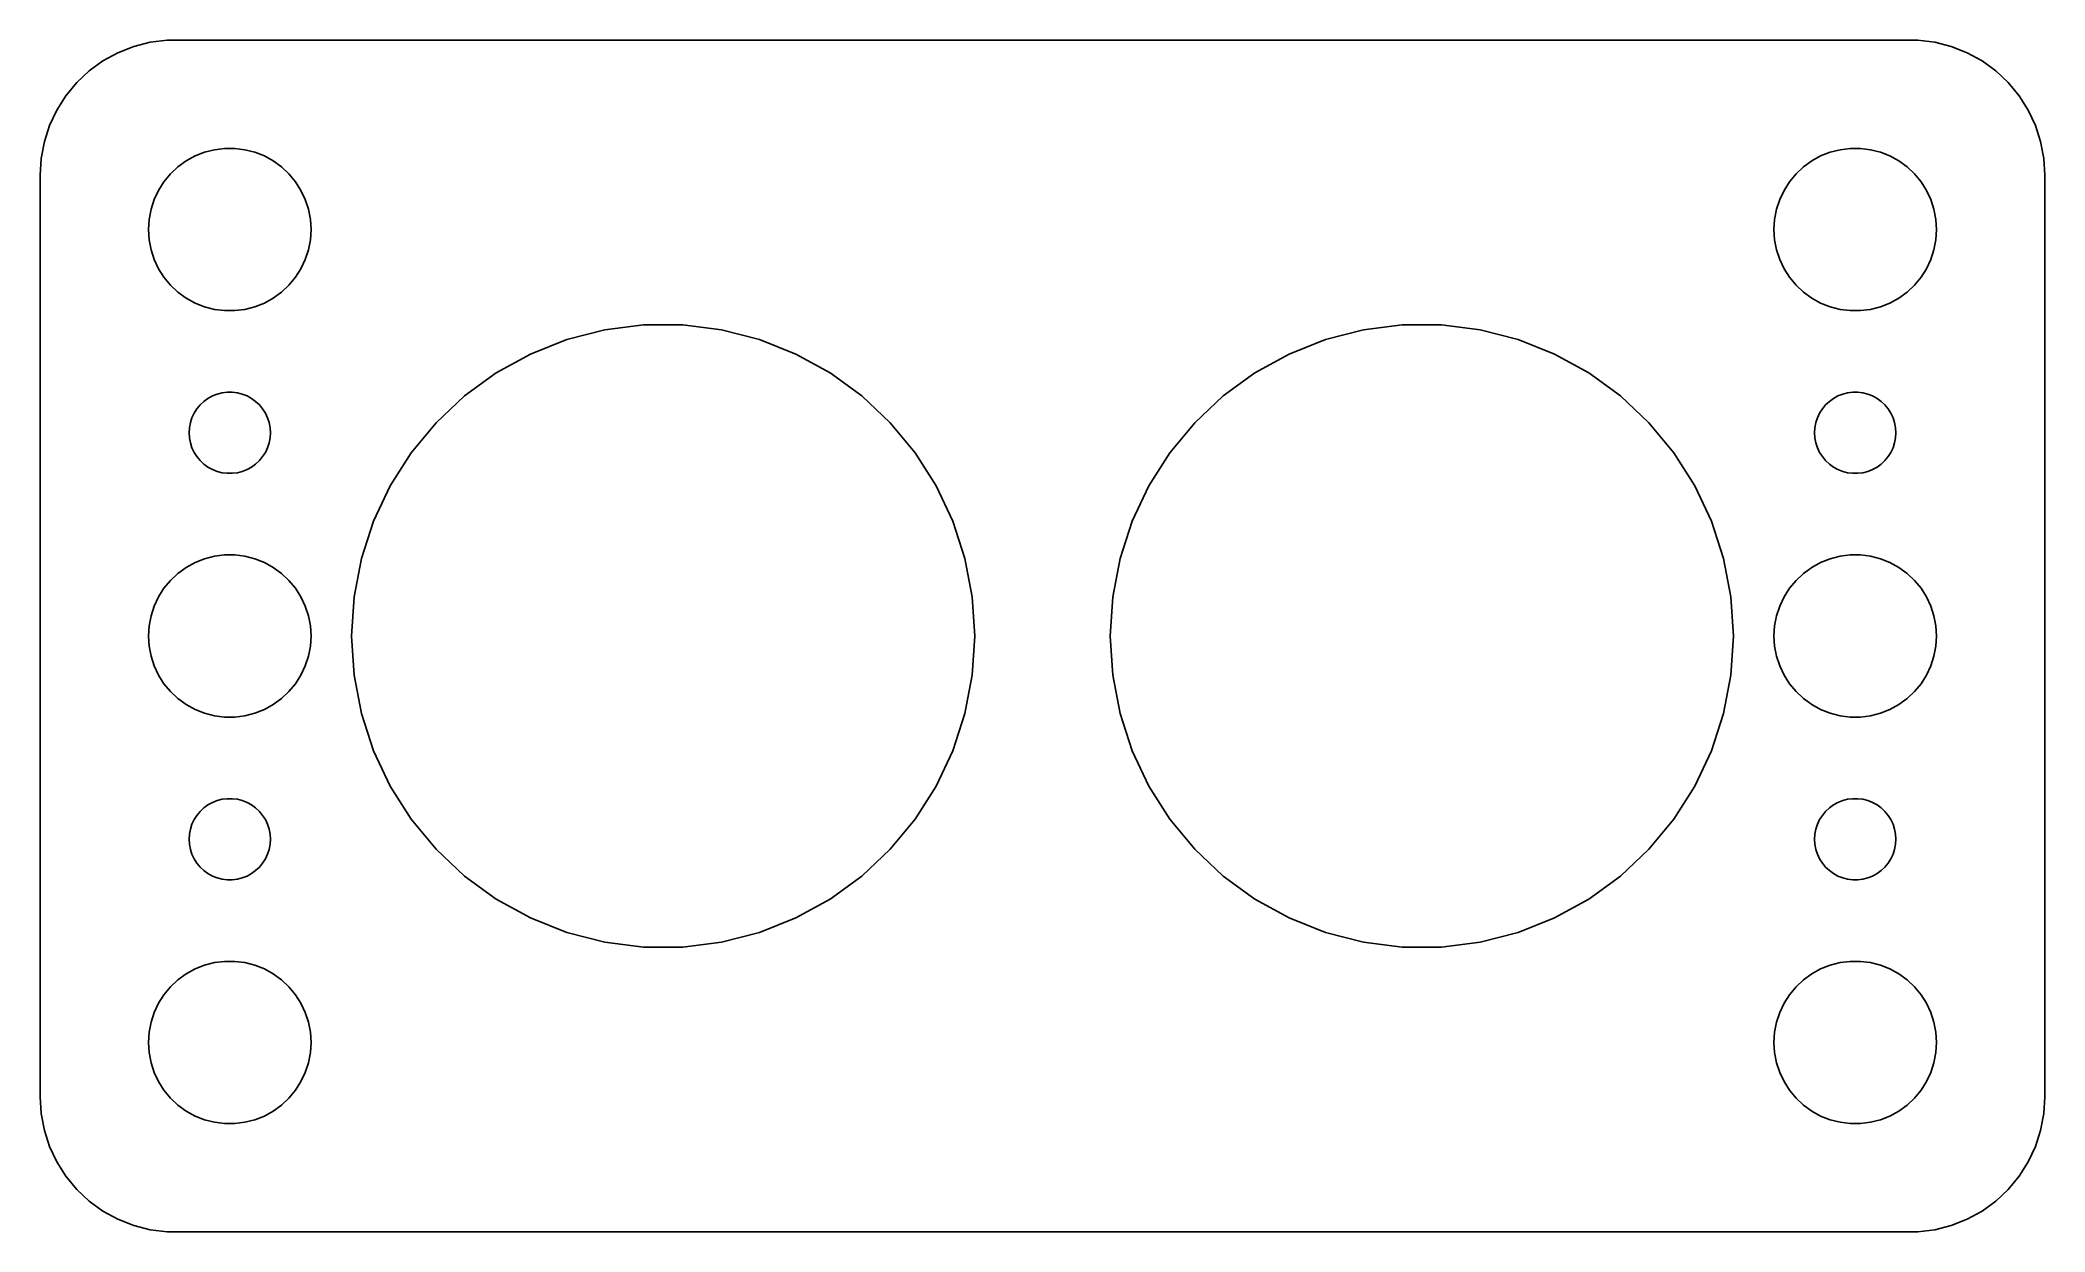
# Model space of a CAD drawing. Header units: metres. Extents: x -37 to 37, y -22 to 22.
import ezdxf

# ---------------------------------------------------------------- set-up
doc = ezdxf.new("R2010")
doc.units = ezdxf.units.M

msp = doc.modelspace()

# ---------------------------------------------------------------- linework, layer by layer
for p, q in [((-34.1289, 21.5241), (-34.6791, 21.2216)), ((-33.5451, 21.7553), (-34.1289, 21.5241)), ((-32.9369, 21.9114), (-33.5451, 21.7553)), ((-32.3139, 21.9901), (-32.9369, 21.9114)), ((32.3139, 21.9901), (-32.3139, 21.9901)), ((32.9369, 21.9114), (32.3139, 21.9901)), ((33.5451, 21.7553), (32.9369, 21.9114)), ((34.1289, 21.5241), (33.5451, 21.7553)), ((34.6791, 21.2216), (34.1289, 21.5241)), ((-35.1871, 20.8526), (-35.6448, 20.4227)), ((-34.6791, 21.2216), (-35.1871, 20.8526)), ((35.1871, 20.8526), (34.6791, 21.2216)), ((35.6448, 20.4227), (35.1871, 20.8526)), ((-35.6448, 20.4227), (-36.0451, 19.9389)), ((36.0451, 19.9389), (35.6448, 20.4227)), ((-36.3815, 19.4088), (-36.6489, 18.8406)), ((-36.0451, 19.9389), (-36.3815, 19.4088)), ((36.3815, 19.4088), (36.0451, 19.9389)), ((36.6489, 18.8406), (36.3815, 19.4088)), ((-36.6489, 18.8406), (-36.8429, 18.2434)), ((36.8429, 18.2434), (36.6489, 18.8406)), ((-36.8429, 18.2434), (-36.9606, 17.6267)), ((-31.2773, 17.7145), (-30.927, 17.8532)), ((-30.927, 17.8532), (-30.5621, 17.9469)), ((-30.5621, 17.9469), (-30.1884, 17.9941)), ((-30.1884, 17.9941), (-29.8116, 17.9941)), ((-29.8116, 17.9941), (-29.4379, 17.9469)), ((-29.4379, 17.9469), (-29.0729, 17.8532)), ((-29.0729, 17.8532), (-28.7227, 17.7145)), ((28.7227, 17.7145), (29.0729, 17.8532)), ((29.0729, 17.8532), (29.4379, 17.9469)), ((29.4379, 17.9469), (29.8116, 17.9941)), ((29.8116, 17.9941), (30.1884, 17.9941)), ((30.1884, 17.9941), (30.5621, 17.9469)), ((30.5621, 17.9469), (30.927, 17.8532)), ((30.927, 17.8532), (31.2773, 17.7145)), ((36.9606, 17.6267), (36.8429, 18.2434)), ((-36.9606, 17.6267), (-37, 17)), ((-32.427, 16.7634), (-32.1869, 17.0536)), ((-32.1869, 17.0536), (-31.9123, 17.3115)), ((-31.9123, 17.3115), (-31.6075, 17.533)), ((-31.6075, 17.533), (-31.2773, 17.7145)), ((-28.7227, 17.7145), (-28.3925, 17.533)), ((-28.3925, 17.533), (-28.0877, 17.3115)), ((-28.0877, 17.3115), (-27.8131, 17.0536)), ((-27.8131, 17.0536), (-27.5729, 16.7634)), ((27.5729, 16.7634), (27.8131, 17.0536)), ((27.8131, 17.0536), (28.0877, 17.3115)), ((28.0877, 17.3115), (28.3925, 17.533)), ((28.3925, 17.533), (28.7227, 17.7145)), ((31.2773, 17.7145), (31.6075, 17.533)), ((31.6075, 17.533), (31.9123, 17.3115)), ((31.9123, 17.3115), (32.1869, 17.0536)), ((32.1869, 17.0536), (32.427, 16.7634)), ((37, 17), (36.9606, 17.6267)), ((-37, 17), (-37, -17)), ((-32.7893, 16.1044), (-32.6289, 16.4453)), ((-32.6289, 16.4453), (-32.427, 16.7634)), ((-27.5729, 16.7634), (-27.3711, 16.4453)), ((-27.3711, 16.4453), (-27.2107, 16.1044)), ((27.2107, 16.1044), (27.3711, 16.4453)), ((27.3711, 16.4453), (27.5729, 16.7634)), ((32.427, 16.7634), (32.6289, 16.4453)), ((32.6289, 16.4453), (32.7893, 16.1044)), ((37, -17), (37, 17)), ((-32.9763, 15.376), (-32.9057, 15.7461)), ((-32.9057, 15.7461), (-32.7893, 16.1044)), ((-27.2107, 16.1044), (-27.0942, 15.7461)), ((-27.0942, 15.7461), (-27.0237, 15.376)), ((27.0237, 15.376), (27.0942, 15.7461)), ((27.0942, 15.7461), (27.2107, 16.1044)), ((32.7893, 16.1044), (32.9057, 15.7461)), ((32.9057, 15.7461), (32.9763, 15.376)), ((-33, 15), (-32.9763, 15.376)), ((-32.9763, 14.624), (-33, 15)), ((-27.0237, 15.376), (-27, 15)), ((-27, 15), (-27.0237, 14.624)), ((27, 15), (27.0237, 15.376)), ((27.0237, 14.624), (27, 15)), ((32.9763, 15.376), (33, 15)), ((33, 15), (32.9763, 14.624)), ((-32.9057, 14.2539), (-32.9763, 14.624)), ((-32.7893, 13.8956), (-32.9057, 14.2539)), ((-27.0942, 14.2539), (-27.2107, 13.8956)), ((-27.0237, 14.624), (-27.0942, 14.2539)), ((27.0942, 14.2539), (27.0237, 14.624)), ((27.2107, 13.8956), (27.0942, 14.2539)), ((32.9057, 14.2539), (32.7893, 13.8956)), ((32.9763, 14.624), (32.9057, 14.2539)), ((-32.6289, 13.5547), (-32.7893, 13.8956)), ((-32.427, 13.2366), (-32.6289, 13.5547)), ((-27.3711, 13.5547), (-27.5729, 13.2366)), ((-27.2107, 13.8956), (-27.3711, 13.5547)), ((27.3711, 13.5547), (27.2107, 13.8956)), ((27.5729, 13.2366), (27.3711, 13.5547)), ((32.6289, 13.5547), (32.427, 13.2366)), ((32.7893, 13.8956), (32.6289, 13.5547)), ((-32.1869, 12.9464), (-32.427, 13.2366)), ((-31.9123, 12.6884), (-32.1869, 12.9464)), ((-31.6075, 12.467), (-31.9123, 12.6884)), ((-28.0877, 12.6884), (-28.3925, 12.467)), ((-27.8131, 12.9464), (-28.0877, 12.6884)), ((-27.5729, 13.2366), (-27.8131, 12.9464)), ((27.8131, 12.9464), (27.5729, 13.2366)), ((28.0877, 12.6884), (27.8131, 12.9464)), ((28.3925, 12.467), (28.0877, 12.6884)), ((31.9123, 12.6884), (31.6075, 12.467)), ((32.1869, 12.9464), (31.9123, 12.6884)), ((32.427, 13.2366), (32.1869, 12.9464)), ((-31.2773, 12.2855), (-31.6075, 12.467)), ((-30.927, 12.1468), (-31.2773, 12.2855)), ((-30.5621, 12.0531), (-30.927, 12.1468)), ((-30.1884, 12.0059), (-30.5621, 12.0531)), ((-29.8116, 12.0059), (-30.1884, 12.0059)), ((-29.4379, 12.0531), (-29.8116, 12.0059)), ((-29.0729, 12.1468), (-29.4379, 12.0531)), ((-28.7227, 12.2855), (-29.0729, 12.1468)), ((-28.3925, 12.467), (-28.7227, 12.2855)), ((28.7227, 12.2855), (28.3925, 12.467)), ((29.0729, 12.1468), (28.7227, 12.2855)), ((29.4379, 12.0531), (29.0729, 12.1468)), ((29.8116, 12.0059), (29.4379, 12.0531)), ((30.1884, 12.0059), (29.8116, 12.0059)), ((30.5621, 12.0531), (30.1884, 12.0059)), ((30.927, 12.1468), (30.5621, 12.0531)), ((31.2773, 12.2855), (30.927, 12.1468)), ((31.6075, 12.467), (31.2773, 12.2855)), ((-17.5537, 10.9371), (-16.1549, 11.2963)), ((-16.1549, 11.2963), (-14.7221, 11.4773)), ((-14.7221, 11.4773), (-13.2779, 11.4773)), ((-13.2779, 11.4773), (-11.8451, 11.2963)), ((-11.8451, 11.2963), (-10.4463, 10.9371)), ((10.4463, 10.9371), (11.8451, 11.2963)), ((11.8451, 11.2963), (13.2779, 11.4773)), ((13.2779, 11.4773), (14.7221, 11.4773)), ((14.7221, 11.4773), (16.1549, 11.2963)), ((16.1549, 11.2963), (17.5537, 10.9371)), ((-20.162, 9.70976), (-18.8965, 10.4055)), ((-18.8965, 10.4055), (-17.5537, 10.9371)), ((-10.4463, 10.9371), (-9.10353, 10.4055)), ((-9.10353, 10.4055), (-7.83798, 9.70976)), ((7.83798, 9.70976), (9.10353, 10.4055)), ((9.10353, 10.4055), (10.4463, 10.9371)), ((17.5537, 10.9371), (18.8965, 10.4055)), ((18.8965, 10.4055), (20.162, 9.70976)), ((-21.3304, 8.8609), (-20.162, 9.70976)), ((-7.83798, 9.70976), (-6.66962, 8.8609)), ((6.66962, 8.8609), (7.83798, 9.70976)), ((20.162, 9.70976), (21.3304, 8.8609)), ((-30.6387, 8.85724), (-30.4635, 8.92657)), ((-30.4635, 8.92657), (-30.2811, 8.97342)), ((-30.2811, 8.97342), (-30.0942, 8.99704)), ((-30.0942, 8.99704), (-29.9058, 8.99704)), ((-29.9058, 8.99704), (-29.7189, 8.97342)), ((-29.7189, 8.97342), (-29.5365, 8.92657)), ((-29.5365, 8.92657), (-29.3613, 8.85724)), ((29.3613, 8.85724), (29.5365, 8.92657)), ((29.5365, 8.92657), (29.7189, 8.97342)), ((29.7189, 8.97342), (29.9058, 8.99704)), ((29.9058, 8.99704), (30.0942, 8.99704)), ((30.0942, 8.99704), (30.2811, 8.97342)), ((30.2811, 8.97342), (30.4635, 8.92657)), ((30.4635, 8.92657), (30.6387, 8.85724)), ((-31.3947, 8.05219), (-31.3145, 8.22263)), ((-31.3145, 8.22263), (-31.2135, 8.38167)), ((-31.2135, 8.38167), (-31.0934, 8.52681)), ((-31.0934, 8.52681), (-30.9561, 8.65576)), ((-30.9561, 8.65576), (-30.8037, 8.76648)), ((-30.8037, 8.76648), (-30.6387, 8.85724)), ((-29.3613, 8.85724), (-29.1963, 8.76648)), ((-29.1963, 8.76648), (-29.0439, 8.65576)), ((-29.0439, 8.65576), (-28.9065, 8.52681)), ((-28.9065, 8.52681), (-28.7865, 8.38167)), ((-28.7865, 8.38167), (-28.6855, 8.22263)), ((-28.6855, 8.22263), (-28.6053, 8.05219)), ((-22.3831, 7.87228), (-21.3304, 8.8609)), ((-6.66962, 8.8609), (-5.61685, 7.87228)), ((5.61685, 7.87228), (6.66962, 8.8609)), ((21.3304, 8.8609), (22.3831, 7.87228)), ((28.6053, 8.05219), (28.6855, 8.22263)), ((28.6855, 8.22263), (28.7865, 8.38167)), ((28.7865, 8.38167), (28.9065, 8.52681)), ((28.9065, 8.52681), (29.0439, 8.65576)), ((29.0439, 8.65576), (29.1963, 8.76648)), ((29.1963, 8.76648), (29.3613, 8.85724)), ((30.6387, 8.85724), (30.8037, 8.76648)), ((30.8037, 8.76648), (30.9561, 8.65576)), ((30.9561, 8.65576), (31.0934, 8.52681)), ((31.0934, 8.52681), (31.2135, 8.38167)), ((31.2135, 8.38167), (31.3145, 8.22263)), ((31.3145, 8.22263), (31.3947, 8.05219)), ((-31.5, 7.5), (-31.4882, 7.68799)), ((-31.4882, 7.312), (-31.5, 7.5)), ((-31.4882, 7.68799), (-31.4529, 7.87303)), ((-31.4529, 7.87303), (-31.3947, 8.05219)), ((-28.6053, 8.05219), (-28.5471, 7.87303)), ((-28.5471, 7.87303), (-28.5118, 7.68799)), ((-28.5118, 7.68799), (-28.5, 7.5)), ((-28.5, 7.5), (-28.5118, 7.312)), ((-23.3037, 6.75952), (-22.3831, 7.87228)), ((-5.61685, 7.87228), (-4.6963, 6.75952)), ((4.6963, 6.75952), (5.61685, 7.87228)), ((22.3831, 7.87228), (23.3037, 6.75952)), ((28.5, 7.5), (28.5118, 7.68799)), ((28.5118, 7.312), (28.5, 7.5)), ((28.5118, 7.68799), (28.5471, 7.87303)), ((28.5471, 7.87303), (28.6053, 8.05219)), ((31.3947, 8.05219), (31.4529, 7.87303)), ((31.4529, 7.87303), (31.4882, 7.68799)), ((31.4882, 7.68799), (31.5, 7.5)), ((31.5, 7.5), (31.4882, 7.312)), ((-31.4529, 7.12695), (-31.4882, 7.312)), ((-31.3947, 6.9478), (-31.4529, 7.12695)), ((-31.3145, 6.77736), (-31.3947, 6.9478)), ((-31.2135, 6.61832), (-31.3145, 6.77736)), ((-28.6855, 6.77736), (-28.7865, 6.61832)), ((-28.6053, 6.9478), (-28.6855, 6.77736)), ((-28.5471, 7.12695), (-28.6053, 6.9478)), ((-28.5118, 7.312), (-28.5471, 7.12695)), ((-24.0775, 5.54016), (-23.3037, 6.75952)), ((-4.6963, 6.75952), (-3.92247, 5.54016)), ((3.92247, 5.54016), (4.6963, 6.75952)), ((23.3037, 6.75952), (24.0775, 5.54016)), ((28.5471, 7.12695), (28.5118, 7.312)), ((28.6053, 6.9478), (28.5471, 7.12695)), ((28.6855, 6.77736), (28.6053, 6.9478)), ((28.7865, 6.61832), (28.6855, 6.77736)), ((31.3145, 6.77736), (31.2135, 6.61832)), ((31.3947, 6.9478), (31.3145, 6.77736)), ((31.4529, 7.12695), (31.3947, 6.9478)), ((31.4882, 7.312), (31.4529, 7.12695)), ((-31.0934, 6.47318), (-31.2135, 6.61832)), ((-30.9561, 6.34422), (-31.0934, 6.47318)), ((-30.8037, 6.23351), (-30.9561, 6.34422)), ((-30.6387, 6.14275), (-30.8037, 6.23351)), ((-30.4635, 6.07341), (-30.6387, 6.14275)), ((-30.2811, 6.02657), (-30.4635, 6.07341)), ((-30.0942, 6.00294), (-30.2811, 6.02657)), ((-29.9058, 6.00294), (-30.0942, 6.00294)), ((-29.7189, 6.02657), (-29.9058, 6.00294)), ((-29.5365, 6.07341), (-29.7189, 6.02657)), ((-29.3613, 6.14275), (-29.5365, 6.07341)), ((-29.1963, 6.23351), (-29.3613, 6.14275)), ((-29.0439, 6.34422), (-29.1963, 6.23351)), ((-28.9065, 6.47318), (-29.0439, 6.34422)), ((-28.7865, 6.61832), (-28.9065, 6.47318)), ((28.9065, 6.47318), (28.7865, 6.61832)), ((29.0439, 6.34422), (28.9065, 6.47318)), ((29.1963, 6.23351), (29.0439, 6.34422)), ((29.3613, 6.14275), (29.1963, 6.23351)), ((29.5365, 6.07341), (29.3613, 6.14275)), ((29.7189, 6.02657), (29.5365, 6.07341)), ((29.9058, 6.00294), (29.7189, 6.02657)), ((30.0942, 6.00294), (29.9058, 6.00294)), ((30.2811, 6.02657), (30.0942, 6.00294)), ((30.4635, 6.07341), (30.2811, 6.02657)), ((30.6387, 6.14275), (30.4635, 6.07341)), ((30.8037, 6.23351), (30.6387, 6.14275)), ((30.9561, 6.34422), (30.8037, 6.23351)), ((31.0934, 6.47318), (30.9561, 6.34422)), ((31.2135, 6.61832), (31.0934, 6.47318)), ((-24.6924, 4.23343), (-24.0775, 5.54016)), ((-3.92247, 5.54016), (-3.30756, 4.23343)), ((3.30756, 4.23343), (3.92247, 5.54016)), ((24.0775, 5.54016), (24.6924, 4.23343)), ((-25.1387, 2.85992), (-24.6924, 4.23343)), ((-3.30756, 4.23343), (-2.86128, 2.85992)), ((2.86128, 2.85992), (3.30756, 4.23343)), ((24.6924, 4.23343), (25.1387, 2.85992)), ((-30.5621, 2.94685), (-30.1884, 2.99408)), ((-30.1884, 2.99408), (-29.8116, 2.99408)), ((-29.8116, 2.99408), (-29.4379, 2.94685)), ((29.4379, 2.94685), (29.8116, 2.99408)), ((29.8116, 2.99408), (30.1884, 2.99408)), ((30.1884, 2.99408), (30.5621, 2.94685)), ((-32.1869, 2.05363), (-31.9123, 2.31154)), ((-31.9123, 2.31154), (-31.6075, 2.53297)), ((-31.6075, 2.53297), (-31.2773, 2.71448)), ((-31.2773, 2.71448), (-30.927, 2.85316)), ((-30.927, 2.85316), (-30.5621, 2.94685)), ((-29.4379, 2.94685), (-29.0729, 2.85316)), ((-29.0729, 2.85316), (-28.7227, 2.71448)), ((-28.7227, 2.71448), (-28.3925, 2.53297)), ((-28.3925, 2.53297), (-28.0877, 2.31154)), ((-28.0877, 2.31154), (-27.8131, 2.05363)), ((-25.4093, 1.44133), (-25.1387, 2.85992)), ((-2.86128, 2.85992), (-2.59067, 1.44133)), ((2.59067, 1.44133), (2.86128, 2.85992)), ((25.1387, 2.85992), (25.4093, 1.44133)), ((27.8131, 2.05363), (28.0877, 2.31154)), ((28.0877, 2.31154), (28.3925, 2.53297)), ((28.3925, 2.53297), (28.7227, 2.71448)), ((28.7227, 2.71448), (29.0729, 2.85316)), ((29.0729, 2.85316), (29.4379, 2.94685)), ((30.5621, 2.94685), (30.927, 2.85316)), ((30.927, 2.85316), (31.2773, 2.71448)), ((31.2773, 2.71448), (31.6075, 2.53297)), ((31.6075, 2.53297), (31.9123, 2.31154)), ((31.9123, 2.31154), (32.1869, 2.05363)), ((-32.6289, 1.44525), (-32.427, 1.76335)), ((-32.427, 1.76335), (-32.1869, 2.05363)), ((-27.8131, 2.05363), (-27.5729, 1.76335)), ((-27.5729, 1.76335), (-27.3711, 1.44525)), ((27.3711, 1.44525), (27.5729, 1.76335)), ((27.5729, 1.76335), (27.8131, 2.05363)), ((32.1869, 2.05363), (32.427, 1.76335)), ((32.427, 1.76335), (32.6289, 1.44525)), ((-32.9763, 0.37599), (-32.9057, 0.74606)), ((-32.9057, 0.74606), (-32.7893, 1.10437)), ((-32.7893, 1.10437), (-32.6289, 1.44525)), ((-27.3711, 1.44525), (-27.2107, 1.10437)), ((-27.2107, 1.10437), (-27.0942, 0.74606)), ((-27.0942, 0.74606), (-27.0237, 0.37599)), ((-25.5, 0), (-25.4093, 1.44133)), ((-2.59067, 1.44133), (-2.5, 0)), ((2.5, 0), (2.59067, 1.44133)), ((25.4093, 1.44133), (25.5, 0)), ((27.0237, 0.37599), (27.0942, 0.74606)), ((27.0942, 0.74606), (27.2107, 1.10437)), ((27.2107, 1.10437), (27.3711, 1.44525)), ((32.6289, 1.44525), (32.7893, 1.10437)), ((32.7893, 1.10437), (32.9057, 0.74606)), ((32.9057, 0.74606), (32.9763, 0.37599)), ((-33, 0), (-32.9763, 0.37599)), ((-32.9763, -0.37599), (-33, 0)), ((-27.0237, 0.37599), (-27, 0)), ((-27, 0), (-27.0237, -0.37599)), ((-25.4093, -1.44133), (-25.5, 0)), ((-2.5, 0), (-2.59067, -1.44133)), ((2.59067, -1.44133), (2.5, 0)), ((25.5, 0), (25.4093, -1.44133)), ((27, 0), (27.0237, 0.37599)), ((27.0237, -0.37599), (27, 0)), ((32.9763, 0.37599), (33, 0)), ((33, 0), (32.9763, -0.37599)), ((-32.9057, -0.74606), (-32.9763, -0.37599)), ((-27.0237, -0.37599), (-27.0942, -0.74606)), ((27.0942, -0.74606), (27.0237, -0.37599)), ((32.9763, -0.37599), (32.9057, -0.74606)), ((-32.7893, -1.10437), (-32.9057, -0.74606)), ((-32.6289, -1.44525), (-32.7893, -1.10437)), ((-32.427, -1.76335), (-32.6289, -1.44525)), ((-27.3711, -1.44525), (-27.5729, -1.76335)), ((-27.2107, -1.10437), (-27.3711, -1.44525)), ((-27.0942, -0.74606), (-27.2107, -1.10437)), ((-25.1387, -2.85992), (-25.4093, -1.44133)), ((-2.59067, -1.44133), (-2.86128, -2.85992)), ((2.86128, -2.85992), (2.59067, -1.44133)), ((25.4093, -1.44133), (25.1387, -2.85992)), ((27.2107, -1.10437), (27.0942, -0.74606)), ((27.3711, -1.44525), (27.2107, -1.10437)), ((27.5729, -1.76335), (27.3711, -1.44525)), ((32.6289, -1.44525), (32.427, -1.76335)), ((32.7893, -1.10437), (32.6289, -1.44525)), ((32.9057, -0.74606), (32.7893, -1.10437)), ((-32.1869, -2.05363), (-32.427, -1.76335)), ((-31.9123, -2.31154), (-32.1869, -2.05363)), ((-27.8131, -2.05363), (-28.0877, -2.31154)), ((-27.5729, -1.76335), (-27.8131, -2.05363)), ((27.8131, -2.05363), (27.5729, -1.76335)), ((28.0877, -2.31154), (27.8131, -2.05363)), ((32.1869, -2.05363), (31.9123, -2.31154)), ((32.427, -1.76335), (32.1869, -2.05363)), ((-31.6075, -2.53297), (-31.9123, -2.31154)), ((-31.2773, -2.71448), (-31.6075, -2.53297)), ((-30.927, -2.85316), (-31.2773, -2.71448)), ((-30.5621, -2.94685), (-30.927, -2.85316)), ((-30.1884, -2.99408), (-30.5621, -2.94685)), ((-29.4379, -2.94685), (-29.8116, -2.99408)), ((-29.0729, -2.85316), (-29.4379, -2.94685)), ((-28.7227, -2.71448), (-29.0729, -2.85316)), ((-28.3925, -2.53297), (-28.7227, -2.71448)), ((-28.0877, -2.31154), (-28.3925, -2.53297)), ((-24.6924, -4.23343), (-25.1387, -2.85992)), ((-2.86128, -2.85992), (-3.30756, -4.23343)), ((3.30756, -4.23343), (2.86128, -2.85992)), ((25.1387, -2.85992), (24.6924, -4.23343)), ((28.3925, -2.53297), (28.0877, -2.31154)), ((28.7227, -2.71448), (28.3925, -2.53297)), ((29.0729, -2.85316), (28.7227, -2.71448)), ((29.4379, -2.94685), (29.0729, -2.85316)), ((29.8116, -2.99408), (29.4379, -2.94685)), ((30.5621, -2.94685), (30.1884, -2.99408)), ((30.927, -2.85316), (30.5621, -2.94685)), ((31.2773, -2.71448), (30.927, -2.85316)), ((31.6075, -2.53297), (31.2773, -2.71448)), ((31.9123, -2.31154), (31.6075, -2.53297)), ((-29.8116, -2.99408), (-30.1884, -2.99408)), ((30.1884, -2.99408), (29.8116, -2.99408)), ((-24.0775, -5.54016), (-24.6924, -4.23343)), ((-3.30756, -4.23343), (-3.92247, -5.54016)), ((3.92247, -5.54016), (3.30756, -4.23343)), ((24.6924, -4.23343), (24.0775, -5.54016)), ((-23.3037, -6.75952), (-24.0775, -5.54016)), ((-3.92247, -5.54016), (-4.6963, -6.75952)), ((4.6963, -6.75952), (3.92247, -5.54016)), ((24.0775, -5.54016), (23.3037, -6.75952)), ((-31.3145, -6.77736), (-31.2135, -6.61832)), ((-31.2135, -6.61832), (-31.0934, -6.47318)), ((-31.0934, -6.47318), (-30.9561, -6.34422)), ((-30.9561, -6.34422), (-30.8037, -6.23351)), ((-30.8037, -6.23351), (-30.6387, -6.14275)), ((-30.6387, -6.14275), (-30.4635, -6.07341)), ((-30.4635, -6.07341), (-30.2811, -6.02657)), ((-30.2811, -6.02657), (-30.0942, -6.00294)), ((-30.0942, -6.00294), (-29.9058, -6.00294)), ((-29.9058, -6.00294), (-29.7189, -6.02657)), ((-29.7189, -6.02657), (-29.5365, -6.07341)), ((-29.5365, -6.07341), (-29.3613, -6.14275)), ((-29.3613, -6.14275), (-29.1963, -6.23351)), ((-29.1963, -6.23351), (-29.0439, -6.34422)), ((-29.0439, -6.34422), (-28.9065, -6.47318)), ((-28.9065, -6.47318), (-28.7865, -6.61832)), ((-28.7865, -6.61832), (-28.6855, -6.77736)), ((28.6855, -6.77736), (28.7865, -6.61832)), ((28.7865, -6.61832), (28.9065, -6.47318)), ((28.9065, -6.47318), (29.0439, -6.34422)), ((29.0439, -6.34422), (29.1963, -6.23351)), ((29.1963, -6.23351), (29.3613, -6.14275)), ((29.3613, -6.14275), (29.5365, -6.07341)), ((29.5365, -6.07341), (29.7189, -6.02657)), ((29.7189, -6.02657), (29.9058, -6.00294)), ((29.9058, -6.00294), (30.0942, -6.00294)), ((30.0942, -6.00294), (30.2811, -6.02657)), ((30.2811, -6.02657), (30.4635, -6.07341)), ((30.4635, -6.07341), (30.6387, -6.14275)), ((30.6387, -6.14275), (30.8037, -6.23351)), ((30.8037, -6.23351), (30.9561, -6.34422)), ((30.9561, -6.34422), (31.0934, -6.47318)), ((31.0934, -6.47318), (31.2135, -6.61832)), ((31.2135, -6.61832), (31.3145, -6.77736)), ((-31.5, -7.5), (-31.4882, -7.312)), ((-31.4882, -7.312), (-31.4529, -7.12695)), ((-31.4529, -7.12695), (-31.3947, -6.9478)), ((-31.3947, -6.9478), (-31.3145, -6.77736)), ((-28.6855, -6.77736), (-28.6053, -6.9478)), ((-28.6053, -6.9478), (-28.5471, -7.12695)), ((-28.5471, -7.12695), (-28.5118, -7.312)), ((-28.5118, -7.312), (-28.5, -7.5)), ((-22.3831, -7.87228), (-23.3037, -6.75952)), ((-4.6963, -6.75952), (-5.61685, -7.87228)), ((5.61685, -7.87228), (4.6963, -6.75952)), ((23.3037, -6.75952), (22.3831, -7.87228)), ((28.5, -7.5), (28.5118, -7.312)), ((28.5118, -7.312), (28.5471, -7.12695)), ((28.5471, -7.12695), (28.6053, -6.9478)), ((28.6053, -6.9478), (28.6855, -6.77736)), ((31.3145, -6.77736), (31.3947, -6.9478)), ((31.3947, -6.9478), (31.4529, -7.12695)), ((31.4529, -7.12695), (31.4882, -7.312)), ((31.4882, -7.312), (31.5, -7.5)), ((-31.4882, -7.68799), (-31.5, -7.5)), ((-31.4529, -7.87303), (-31.4882, -7.68799)), ((-31.3947, -8.05219), (-31.4529, -7.87303)), ((-31.3145, -8.22263), (-31.3947, -8.05219)), ((-28.6053, -8.05219), (-28.6855, -8.22263)), ((-28.5471, -7.87303), (-28.6053, -8.05219)), ((-28.5118, -7.68799), (-28.5471, -7.87303)), ((-28.5, -7.5), (-28.5118, -7.68799)), ((-21.3304, -8.8609), (-22.3831, -7.87228)), ((-5.61685, -7.87228), (-6.66962, -8.8609)), ((6.66962, -8.8609), (5.61685, -7.87228)), ((22.3831, -7.87228), (21.3304, -8.8609)), ((28.5118, -7.68799), (28.5, -7.5)), ((28.5471, -7.87303), (28.5118, -7.68799)), ((28.6053, -8.05219), (28.5471, -7.87303)), ((28.6855, -8.22263), (28.6053, -8.05219)), ((31.3947, -8.05219), (31.3145, -8.22263)), ((31.4529, -7.87303), (31.3947, -8.05219)), ((31.4882, -7.68799), (31.4529, -7.87303)), ((31.5, -7.5), (31.4882, -7.68799)), ((-31.2135, -8.38167), (-31.3145, -8.22263)), ((-31.0934, -8.52681), (-31.2135, -8.38167)), ((-30.9561, -8.65576), (-31.0934, -8.52681)), ((-30.8037, -8.76648), (-30.9561, -8.65576)), ((-30.6387, -8.85724), (-30.8037, -8.76648)), ((-30.4635, -8.92657), (-30.6387, -8.85724)), ((-29.3613, -8.85724), (-29.5365, -8.92657)), ((-29.1963, -8.76648), (-29.3613, -8.85724)), ((-29.0439, -8.65576), (-29.1963, -8.76648)), ((-28.9065, -8.52681), (-29.0439, -8.65576)), ((-28.7865, -8.38167), (-28.9065, -8.52681)), ((-28.6855, -8.22263), (-28.7865, -8.38167)), ((-20.162, -9.70976), (-21.3304, -8.8609)), ((-6.66962, -8.8609), (-7.83798, -9.70976)), ((7.83798, -9.70976), (6.66962, -8.8609)), ((21.3304, -8.8609), (20.162, -9.70976)), ((28.7865, -8.38167), (28.6855, -8.22263)), ((28.9065, -8.52681), (28.7865, -8.38167)), ((29.0439, -8.65576), (28.9065, -8.52681)), ((29.1963, -8.76648), (29.0439, -8.65576)), ((29.3613, -8.85724), (29.1963, -8.76648)), ((29.5365, -8.92657), (29.3613, -8.85724)), ((30.6387, -8.85724), (30.4635, -8.92657)), ((30.8037, -8.76648), (30.6387, -8.85724)), ((30.9561, -8.65576), (30.8037, -8.76648)), ((31.0934, -8.52681), (30.9561, -8.65576)), ((31.2135, -8.38167), (31.0934, -8.52681)), ((31.3145, -8.22263), (31.2135, -8.38167)), ((-30.2811, -8.97342), (-30.4635, -8.92657)), ((-30.0942, -8.99704), (-30.2811, -8.97342)), ((-29.9058, -8.99704), (-30.0942, -8.99704)), ((-29.7189, -8.97342), (-29.9058, -8.99704)), ((-29.5365, -8.92657), (-29.7189, -8.97342)), ((29.7189, -8.97342), (29.5365, -8.92657)), ((29.9058, -8.99704), (29.7189, -8.97342)), ((30.0942, -8.99704), (29.9058, -8.99704)), ((30.2811, -8.97342), (30.0942, -8.99704)), ((30.4635, -8.92657), (30.2811, -8.97342)), ((-18.8965, -10.4055), (-20.162, -9.70976)), ((-7.83798, -9.70976), (-9.10353, -10.4055)), ((9.10353, -10.4055), (7.83798, -9.70976)), ((20.162, -9.70976), (18.8965, -10.4055)), ((-17.5537, -10.9371), (-18.8965, -10.4055)), ((-16.1549, -11.2963), (-17.5537, -10.9371)), ((-10.4463, -10.9371), (-11.8451, -11.2963)), ((-9.10353, -10.4055), (-10.4463, -10.9371)), ((10.4463, -10.9371), (9.10353, -10.4055)), ((11.8451, -11.2963), (10.4463, -10.9371)), ((17.5537, -10.9371), (16.1549, -11.2963)), ((18.8965, -10.4055), (17.5537, -10.9371)), ((-14.7221, -11.4773), (-16.1549, -11.2963)), ((-13.2779, -11.4773), (-14.7221, -11.4773)), ((-11.8451, -11.2963), (-13.2779, -11.4773)), ((13.2779, -11.4773), (11.8451, -11.2963)), ((14.7221, -11.4773), (13.2779, -11.4773)), ((16.1549, -11.2963), (14.7221, -11.4773)), ((-31.9123, -12.6884), (-31.6075, -12.467)), ((-31.6075, -12.467), (-31.2773, -12.2855)), ((-31.2773, -12.2855), (-30.927, -12.1468)), ((-30.927, -12.1468), (-30.5621, -12.0531)), ((-30.5621, -12.0531), (-30.1884, -12.0059)), ((-30.1884, -12.0059), (-29.8116, -12.0059)), ((-29.8116, -12.0059), (-29.4379, -12.0531)), ((-29.4379, -12.0531), (-29.0729, -12.1468)), ((-29.0729, -12.1468), (-28.7227, -12.2855)), ((-28.7227, -12.2855), (-28.3925, -12.467)), ((-28.3925, -12.467), (-28.0877, -12.6884)), ((28.0877, -12.6884), (28.3925, -12.467)), ((28.3925, -12.467), (28.7227, -12.2855)), ((28.7227, -12.2855), (29.0729, -12.1468)), ((29.0729, -12.1468), (29.4379, -12.0531)), ((29.4379, -12.0531), (29.8116, -12.0059)), ((29.8116, -12.0059), (30.1884, -12.0059)), ((30.1884, -12.0059), (30.5621, -12.0531)), ((30.5621, -12.0531), (30.927, -12.1468)), ((30.927, -12.1468), (31.2773, -12.2855)), ((31.2773, -12.2855), (31.6075, -12.467)), ((31.6075, -12.467), (31.9123, -12.6884)), ((-32.6289, -13.5547), (-32.427, -13.2366)), ((-32.427, -13.2366), (-32.1869, -12.9464)), ((-32.1869, -12.9464), (-31.9123, -12.6884)), ((-28.0877, -12.6884), (-27.8131, -12.9464)), ((-27.8131, -12.9464), (-27.5729, -13.2366)), ((-27.5729, -13.2366), (-27.3711, -13.5547)), ((27.3711, -13.5547), (27.5729, -13.2366)), ((27.5729, -13.2366), (27.8131, -12.9464)), ((27.8131, -12.9464), (28.0877, -12.6884)), ((31.9123, -12.6884), (32.1869, -12.9464)), ((32.1869, -12.9464), (32.427, -13.2366)), ((32.427, -13.2366), (32.6289, -13.5547)), ((-32.9057, -14.2539), (-32.7893, -13.8956)), ((-32.7893, -13.8956), (-32.6289, -13.5547)), ((-27.3711, -13.5547), (-27.2107, -13.8956)), ((-27.2107, -13.8956), (-27.0942, -14.2539)), ((27.0942, -14.2539), (27.2107, -13.8956)), ((27.2107, -13.8956), (27.3711, -13.5547)), ((32.6289, -13.5547), (32.7893, -13.8956)), ((32.7893, -13.8956), (32.9057, -14.2539)), ((-33, -15), (-32.9763, -14.624)), ((-32.9763, -14.624), (-32.9057, -14.2539)), ((-27.0942, -14.2539), (-27.0237, -14.624)), ((-27.0237, -14.624), (-27, -15)), ((27, -15), (27.0237, -14.624)), ((27.0237, -14.624), (27.0942, -14.2539)), ((32.9057, -14.2539), (32.9763, -14.624)), ((32.9763, -14.624), (33, -15)), ((-32.9763, -15.376), (-33, -15)), ((-32.9057, -15.7461), (-32.9763, -15.376)), ((-27.0237, -15.376), (-27.0942, -15.7461)), ((-27, -15), (-27.0237, -15.376)), ((27.0237, -15.376), (27, -15)), ((27.0942, -15.7461), (27.0237, -15.376)), ((32.9763, -15.376), (32.9057, -15.7461)), ((33, -15), (32.9763, -15.376)), ((-32.7893, -16.1044), (-32.9057, -15.7461)), ((-32.6289, -16.4453), (-32.7893, -16.1044)), ((-27.2107, -16.1044), (-27.3711, -16.4453)), ((-27.0942, -15.7461), (-27.2107, -16.1044)), ((27.2107, -16.1044), (27.0942, -15.7461)), ((27.3711, -16.4453), (27.2107, -16.1044)), ((32.7893, -16.1044), (32.6289, -16.4453)), ((32.9057, -15.7461), (32.7893, -16.1044)), ((-37, -17), (-36.9606, -17.6267)), ((-32.427, -16.7634), (-32.6289, -16.4453)), ((-32.1869, -17.0536), (-32.427, -16.7634)), ((-27.5729, -16.7634), (-27.8131, -17.0536)), ((-27.3711, -16.4453), (-27.5729, -16.7634)), ((27.5729, -16.7634), (27.3711, -16.4453)), ((27.8131, -17.0536), (27.5729, -16.7634)), ((32.427, -16.7634), (32.1869, -17.0536)), ((32.6289, -16.4453), (32.427, -16.7634)), ((36.9606, -17.6267), (37, -17)), ((-36.9606, -17.6267), (-36.8429, -18.2434)), ((-31.9123, -17.3115), (-32.1869, -17.0536)), ((-31.6075, -17.533), (-31.9123, -17.3115)), ((-31.2773, -17.7145), (-31.6075, -17.533)), ((-30.927, -17.8532), (-31.2773, -17.7145)), ((-28.7227, -17.7145), (-29.0729, -17.8532)), ((-28.3925, -17.533), (-28.7227, -17.7145)), ((-28.0877, -17.3115), (-28.3925, -17.533)), ((-27.8131, -17.0536), (-28.0877, -17.3115)), ((28.0877, -17.3115), (27.8131, -17.0536)), ((28.3925, -17.533), (28.0877, -17.3115)), ((28.7227, -17.7145), (28.3925, -17.533)), ((29.0729, -17.8532), (28.7227, -17.7145)), ((31.2773, -17.7145), (30.927, -17.8532)), ((31.6075, -17.533), (31.2773, -17.7145)), ((31.9123, -17.3115), (31.6075, -17.533)), ((32.1869, -17.0536), (31.9123, -17.3115)), ((36.8429, -18.2434), (36.9606, -17.6267)), ((-36.8429, -18.2434), (-36.6489, -18.8406)), ((-30.5621, -17.9469), (-30.927, -17.8532)), ((-30.1884, -17.9941), (-30.5621, -17.9469)), ((-29.8116, -17.9941), (-30.1884, -17.9941)), ((-29.4379, -17.9469), (-29.8116, -17.9941)), ((-29.0729, -17.8532), (-29.4379, -17.9469)), ((29.4379, -17.9469), (29.0729, -17.8532)), ((29.8116, -17.9941), (29.4379, -17.9469)), ((30.1884, -17.9941), (29.8116, -17.9941)), ((30.5621, -17.9469), (30.1884, -17.9941)), ((30.927, -17.8532), (30.5621, -17.9469)), ((36.6489, -18.8406), (36.8429, -18.2434)), ((-36.6489, -18.8406), (-36.3815, -19.4088)), ((36.3815, -19.4088), (36.6489, -18.8406)), ((-36.3815, -19.4088), (-36.0451, -19.9389)), ((-36.0451, -19.9389), (-35.6448, -20.4227)), ((35.6448, -20.4227), (36.0451, -19.9389)), ((36.0451, -19.9389), (36.3815, -19.4088)), ((-35.6448, -20.4227), (-35.1871, -20.8526)), ((35.1871, -20.8526), (35.6448, -20.4227)), ((-35.1871, -20.8526), (-34.6791, -21.2216)), ((-34.6791, -21.2216), (-34.1289, -21.5241)), ((34.1289, -21.5241), (34.6791, -21.2216)), ((34.6791, -21.2216), (35.1871, -20.8526)), ((-34.1289, -21.5241), (-33.5451, -21.7553)), ((-33.5451, -21.7553), (-32.9369, -21.9114)), ((-32.9369, -21.9114), (-32.3139, -21.9901)), ((-32.3139, -21.9901), (32.3139, -21.9901)), ((32.3139, -21.9901), (32.9369, -21.9114)), ((32.9369, -21.9114), (33.5451, -21.7553)), ((33.5451, -21.7553), (34.1289, -21.5241))]:
    msp.add_line(p, q)

doc.saveas('drawing.dxf')
